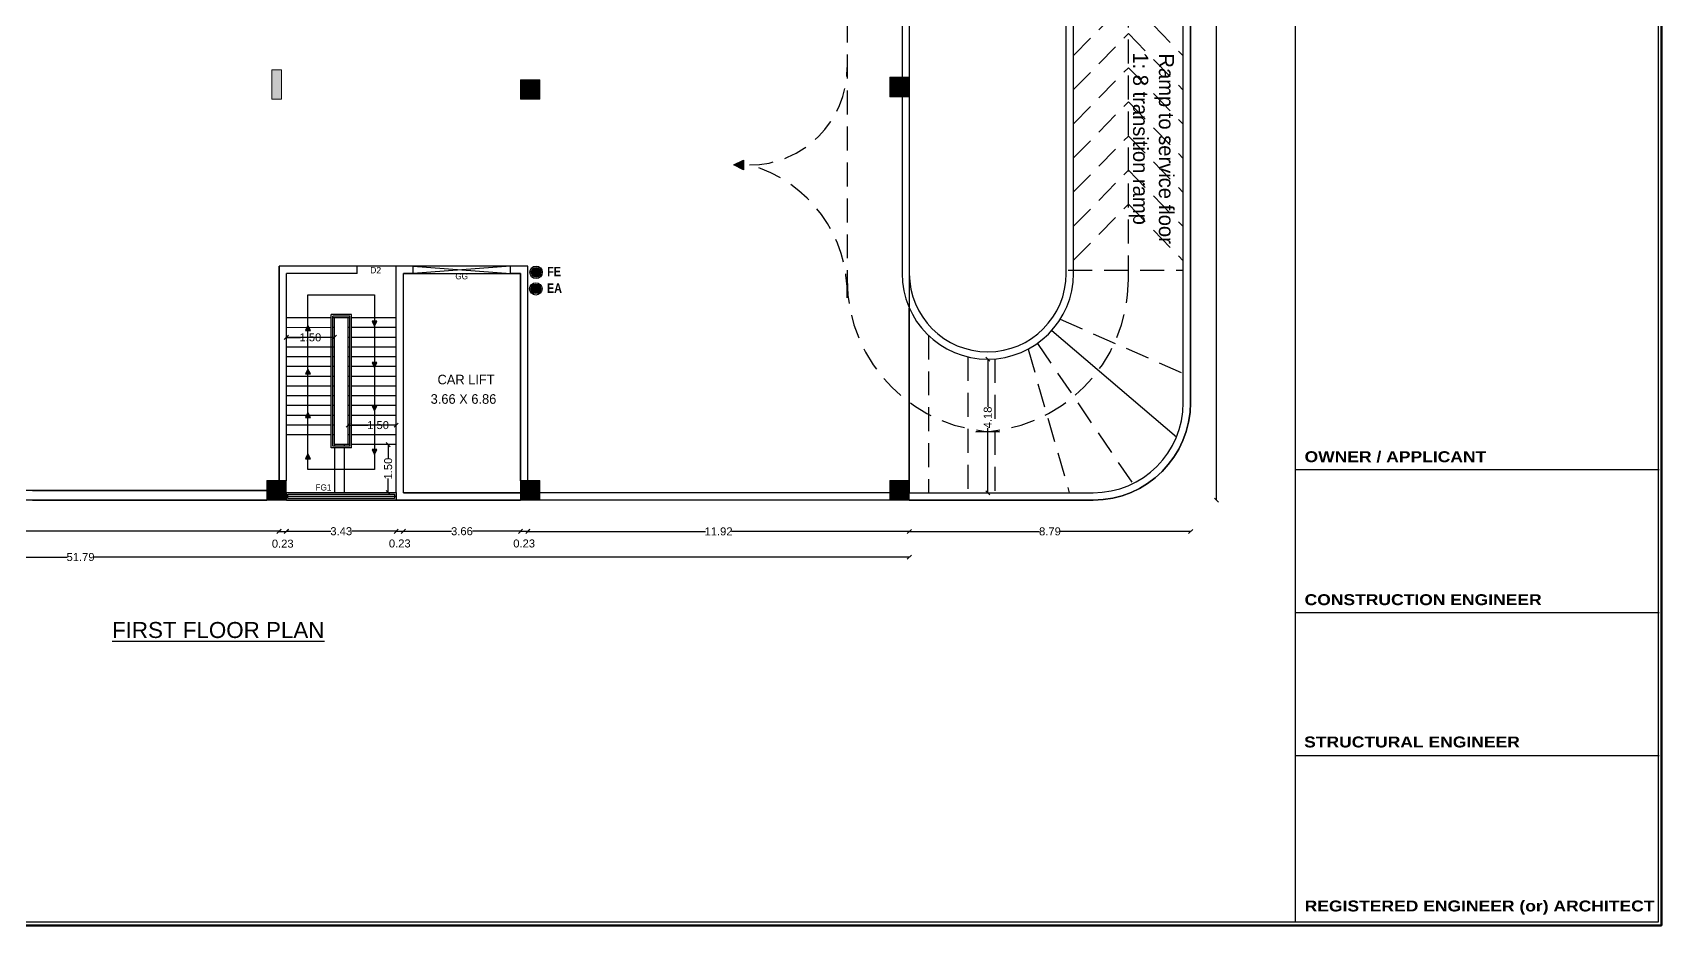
# Model space of a CAD drawing. Header units: metres. Extents: x 71870 to 72053, y 12512 to 13084.
# Drawn here: x 71935.3 to 71986.2, y 12788.1 to 12816 of the extents above; entities that cross this region are included whole.
import ezdxf

# ---------------------------------------------------------------- set-up
doc = ezdxf.new("R2010")
doc.units = ezdxf.units.M
doc.header["$MEASUREMENT"] = 0
doc.linetypes.add('ACAD_ISO08W100', pattern=[36, 24, -3, 6, -3])
doc.linetypes.add('Dim Line', pattern=[0.375, 0.25, -0.125])
doc.layers.get('Defpoints').update_dxf_attribs({"color": 6, "lineweight": 0})
doc.layers.add('02_FB_WALL', color=7, linetype='Continuous', lineweight=30)
doc.layers.add('COL', color=1, linetype='Continuous', lineweight=18)
doc.layers.add('BLK_1_FLR_2_BLT_UP_AREA', color=52, linetype='Continuous', plot=False)
doc.layers.add('BLK_1_FLR_2_BLT_UP_AREA_DEDUCT', color=52, linetype='Continuous', plot=False)
doc.layers.add('BLK_1_FLR_2_LIFT_2', color=30, linetype='Continuous')
doc.layers.add('BLK_1_FLR_2_ROOM_1', color=2, linetype='Continuous')
doc.styles.add('century Gothic', font='arial.ttf')
doc.styles.get("Standard").update_dxf_attribs({"font": 'arial.ttf'})
doc.styles.add('TITLE', font='GOTHIC.TTF')
doc.dimstyles.new('STAND', dxfattribs={"dimtxt": 0.25, "dimasz": 0.13, "dimexe": 0, "dimexo": 0, "dimgap": 0, "dimtad": 0, "dimzin": 0, "dimdsep": 46, "dimtxsty": 'century Gothic', "dimblk": 'OBLIQUE', "dimcen": 0.15, "dimse1": 1, "dimse2": 1, "dimclrd": 5, "dimclre": 7, "dimclrt": 5, "dimazin": 0, "dimtfac": 1, "dimtofl": 0, "dimtmove": 0, "dimatfit": 3, "dimfxl": 0, "dimtolj": 1, "dimtzin": 0, "dimlwd": -1, "dimlwe": -1, "dimarcsym": 0})

# ---------------------------------------------------------------- blocks, each defined once
blk = doc.blocks.new('*U3')
at = {"layer": 'COL'}
h = blk.add_hatch(color=8, dxfattribs=at)
h.dxf.hatch_style = 1
h.paths.add_polyline_path([(2704.9, 761), (2704.9, 737), (2680.9, 737), (2680.9, 761)])
at = {"layer": 'COL', "ltscale": 0.02}
blk.add_lwpolyline([(2704.9, 761), (2704.9, 737), (2680.9, 737), (2680.9, 761)], close=True, dxfattribs=at)
blk = doc.blocks.new('A$C493907E4')
at = {"layer": 'COL'}
h = blk.add_hatch(color=8, dxfattribs=at)
h.dxf.hatch_style = 1
h.paths.add_polyline_path([(12, 36), (12, 0), (0, 0), (0, 36)])
at = {"layer": 'COL', "ltscale": 0.02}
blk.add_lwpolyline([(12, 36), (12, 0), (0, 0), (0, 36)], close=True, dxfattribs=at)
blk = doc.blocks.new('arrowww')
at = {"layer": '02_FB_WALL'}
h = blk.add_hatch(color=252, dxfattribs=at)
h.dxf.hatch_style = 1
h.paths.add_polyline_path([(156792.6, 14158.6), (156780.6, 14164.6), (156792.6, 14170.6)])
at = {"layer": '02_FB_WALL', "color": 252}
blk.add_lwpolyline([(156792.6, 14158.6), (156780.6, 14164.6), (156792.6, 14170.6)], close=True, dxfattribs=at)
blk = doc.blocks.new('_Oblique')
at = {"color": 0, "linetype": 'ByBlock', "lineweight": -2}
blk.add_line((-0.5, -0.5), (0.5, 0.5), dxfattribs=at)
blk = doc.blocks.new('*D98')
at = {"color": 5}
for p, q in [((71943.267, 12806.493), (71943.704, 12806.493)), ((71944.767, 12806.493), (71944.329, 12806.493))]:
    blk.add_line(p, q, dxfattribs=at)
at = {"layer": 'Defpoints', "color": 0, "lineweight": 25}
for p in [(71943.267, 12806.493), (71944.767, 12806.493), (71944.767, 12806.493)]:
    blk.add_point(p, dxfattribs=at)
at = {"color": 5, "xscale": 0.13, "yscale": 0.13, "zscale": 0.13, "rotation": 180}
blk.add_blockref('_Oblique', (71943.267, 12806.493), dxfattribs=at)
at = {"color": 5, "xscale": 0.13, "yscale": 0.13, "zscale": 0.13}
blk.add_blockref('_Oblique', (71944.767, 12806.493), dxfattribs=at)
at = {"color": 5, "insert": (71944.017, 12806.493), "char_height": 0.25, "attachment_point": 5, "style": 'century Gothic'}
blk.add_mtext('\\A1;1.50', dxfattribs=at)
blk = doc.blocks.new('*D99')
at = {"color": 5}
for p, q in [((71945.196, 12803.75), (71945.819, 12803.75)), ((71946.696, 12803.75), (71946.444, 12803.75))]:
    blk.add_line(p, q, dxfattribs=at)
at = {"layer": 'Defpoints', "color": 0, "lineweight": 25}
for p in [(71945.196, 12803.75), (71946.696, 12803.75), (71946.696, 12803.75)]:
    blk.add_point(p, dxfattribs=at)
at = {"color": 5, "xscale": 0.13, "yscale": 0.13, "zscale": 0.13, "rotation": 180}
blk.add_blockref('_Oblique', (71945.196, 12803.75), dxfattribs=at)
at = {"color": 5, "xscale": 0.13, "yscale": 0.13, "zscale": 0.13}
blk.add_blockref('_Oblique', (71946.696, 12803.75), dxfattribs=at)
at = {"color": 5, "insert": (71946.132, 12803.75), "char_height": 0.25, "attachment_point": 5, "style": 'century Gothic'}
blk.add_mtext('\\A1;1.50', dxfattribs=at)
blk = doc.blocks.new('*D100')
at = {"color": 5}
for p, q in [((71946.448, 12803.141), (71946.448, 12802.703)), ((71946.448, 12801.641), (71946.448, 12802.078))]:
    blk.add_line(p, q, dxfattribs=at)
at = {"layer": 'Defpoints', "color": 0, "lineweight": 25}
for p in [(71946.448, 12803.141), (71946.448, 12801.641), (71946.448, 12801.641)]:
    blk.add_point(p, dxfattribs=at)
at = {"color": 5, "xscale": 0.13, "yscale": 0.13, "zscale": 0.13}
for p, rotation in [((71946.448, 12803.141), 90), ((71946.448, 12801.641), 270)]:
    blk.add_blockref('_Oblique', p, dxfattribs=dict(at, rotation=rotation))
at = {"color": 5, "insert": (71946.448, 12802.391), "char_height": 0.25, "attachment_point": 5, "rotation": 90, "style": 'century Gothic'}
blk.add_mtext('\\A1;1.50', dxfattribs=at)
blk = doc.blocks.new('*D114')
at = {"color": 5}
for p, q in [((71911.169, 12800.432), (71926.682, 12800.432)), ((71943.038, 12800.432), (71927.525, 12800.432))]:
    blk.add_line(p, q, dxfattribs=at)
at = {"layer": 'Defpoints', "color": 0, "lineweight": 25}
for p in [(71911.169, 12802.016), (71943.038, 12802.016), (71943.038, 12800.432)]:
    blk.add_point(p, dxfattribs=at)
at = {"color": 5, "xscale": 0.13, "yscale": 0.13, "zscale": 0.13, "rotation": 180}
blk.add_blockref('_Oblique', (71911.169, 12800.432), dxfattribs=at)
at = {"color": 5, "xscale": 0.13, "yscale": 0.13, "zscale": 0.13}
blk.add_blockref('_Oblique', (71943.038, 12800.432), dxfattribs=at)
at = {"color": 5, "insert": (71927.104, 12800.432), "char_height": 0.25, "attachment_point": 5, "style": 'century Gothic'}
blk.add_mtext('\\A1;31.87', dxfattribs=at)
blk = doc.blocks.new('*D115')
at = {"color": 5}
blk.add_line((71943.038, 12800.426), (71943.267, 12800.426), dxfattribs=at)
at = {"layer": 'Defpoints', "color": 0, "lineweight": 25}
for p in [(71943.038, 12802.016), (71943.267, 12802.01), (71943.267, 12800.426)]:
    blk.add_point(p, dxfattribs=at)
at = {"color": 5, "xscale": 0.13, "yscale": 0.13, "zscale": 0.13, "rotation": 180}
blk.add_blockref('_Oblique', (71943.038, 12800.426), dxfattribs=at)
at = {"color": 5, "xscale": 0.13, "yscale": 0.13, "zscale": 0.13}
blk.add_blockref('_Oblique', (71943.267, 12800.426), dxfattribs=at)
at = {"color": 5, "insert": (71943.153, 12800.043), "char_height": 0.25, "attachment_point": 5, "style": 'century Gothic'}
blk.add_mtext('\\A1;0.23', dxfattribs=at)
blk = doc.blocks.new('*D116')
at = {"color": 5}
for p, q in [((71943.267, 12800.432), (71944.657, 12800.432)), ((71946.696, 12800.432), (71945.306, 12800.432))]:
    blk.add_line(p, q, dxfattribs=at)
at = {"layer": 'Defpoints', "color": 0, "lineweight": 25}
for p in [(71943.267, 12802.01), (71946.696, 12801.406), (71946.696, 12800.432)]:
    blk.add_point(p, dxfattribs=at)
at = {"color": 5, "xscale": 0.13, "yscale": 0.13, "zscale": 0.13, "rotation": 180}
blk.add_blockref('_Oblique', (71943.267, 12800.432), dxfattribs=at)
at = {"color": 5, "xscale": 0.13, "yscale": 0.13, "zscale": 0.13}
blk.add_blockref('_Oblique', (71946.696, 12800.432), dxfattribs=at)
at = {"color": 5, "insert": (71944.981, 12800.432), "char_height": 0.25, "attachment_point": 5, "style": 'century Gothic'}
blk.add_mtext('\\A1;3.43', dxfattribs=at)
blk = doc.blocks.new('*D117')
at = {"color": 5}
blk.add_line((71946.696, 12800.432), (71946.924, 12800.432), dxfattribs=at)
at = {"layer": 'Defpoints', "color": 0, "lineweight": 25}
for p in [(71946.924, 12801.635), (71946.696, 12801.406), (71946.924, 12800.432)]:
    blk.add_point(p, dxfattribs=at)
at = {"color": 5, "xscale": 0.13, "yscale": 0.13, "zscale": 0.13, "rotation": 180}
blk.add_blockref('_Oblique', (71946.696, 12800.432), dxfattribs=at)
at = {"color": 5, "xscale": 0.13, "yscale": 0.13, "zscale": 0.13}
blk.add_blockref('_Oblique', (71946.924, 12800.432), dxfattribs=at)
at = {"color": 5, "insert": (71946.81, 12800.049), "char_height": 0.25, "attachment_point": 5, "style": 'century Gothic'}
blk.add_mtext('\\A1;0.23', dxfattribs=at)
blk = doc.blocks.new('*D118')
at = {"color": 5}
for p, q in [((71946.924, 12800.432), (71948.429, 12800.432)), ((71950.582, 12800.432), (71949.078, 12800.432))]:
    blk.add_line(p, q, dxfattribs=at)
at = {"layer": 'Defpoints', "color": 0, "lineweight": 25}
for p in [(71946.924, 12801.635), (71950.582, 12801.406), (71950.582, 12800.432)]:
    blk.add_point(p, dxfattribs=at)
at = {"color": 5, "xscale": 0.13, "yscale": 0.13, "zscale": 0.13, "rotation": 180}
blk.add_blockref('_Oblique', (71946.924, 12800.432), dxfattribs=at)
at = {"color": 5, "xscale": 0.13, "yscale": 0.13, "zscale": 0.13}
blk.add_blockref('_Oblique', (71950.582, 12800.432), dxfattribs=at)
at = {"color": 5, "insert": (71948.753, 12800.432), "char_height": 0.25, "attachment_point": 5, "style": 'century Gothic'}
blk.add_mtext('\\A1;3.66', dxfattribs=at)
blk = doc.blocks.new('*D119')
at = {"color": 5}
blk.add_line((71950.582, 12800.432), (71950.811, 12800.432), dxfattribs=at)
at = {"layer": 'Defpoints', "color": 0, "lineweight": 25}
for p in [(71950.811, 12802.01), (71950.582, 12801.406), (71950.811, 12800.432)]:
    blk.add_point(p, dxfattribs=at)
at = {"color": 5, "xscale": 0.13, "yscale": 0.13, "zscale": 0.13, "rotation": 180}
blk.add_blockref('_Oblique', (71950.582, 12800.432), dxfattribs=at)
at = {"color": 5, "xscale": 0.13, "yscale": 0.13, "zscale": 0.13}
blk.add_blockref('_Oblique', (71950.811, 12800.432), dxfattribs=at)
at = {"color": 5, "insert": (71950.696, 12800.049), "char_height": 0.25, "attachment_point": 5, "style": 'century Gothic'}
blk.add_mtext('\\A1;0.23', dxfattribs=at)
blk = doc.blocks.new('*D120')
at = {"color": 5}
for p, q in [((71950.811, 12800.426), (71956.362, 12800.426)), ((71962.731, 12800.426), (71957.18, 12800.426))]:
    blk.add_line(p, q, dxfattribs=at)
at = {"layer": 'Defpoints', "color": 0, "lineweight": 25}
for p in [(71950.811, 12802.01), (71962.731, 12801.406), (71962.731, 12800.426)]:
    blk.add_point(p, dxfattribs=at)
at = {"color": 5, "xscale": 0.13, "yscale": 0.13, "zscale": 0.13, "rotation": 180}
blk.add_blockref('_Oblique', (71950.811, 12800.426), dxfattribs=at)
at = {"color": 5, "xscale": 0.13, "yscale": 0.13, "zscale": 0.13}
blk.add_blockref('_Oblique', (71962.731, 12800.426), dxfattribs=at)
at = {"color": 5, "insert": (71956.771, 12800.426), "char_height": 0.25, "attachment_point": 5, "style": 'century Gothic'}
blk.add_mtext('\\A1;11.92', dxfattribs=at)
blk = doc.blocks.new('*D121')
at = {"color": 5}
for p, q in [((71962.731, 12800.426), (71966.8, 12800.426)), ((71971.519, 12800.426), (71967.45, 12800.426))]:
    blk.add_line(p, q, dxfattribs=at)
at = {"layer": 'Defpoints', "color": 0, "lineweight": 25}
for p in [(71971.519, 12804.454), (71962.731, 12801.406), (71971.519, 12800.426)]:
    blk.add_point(p, dxfattribs=at)
at = {"color": 5, "xscale": 0.13, "yscale": 0.13, "zscale": 0.13, "rotation": 180}
blk.add_blockref('_Oblique', (71962.731, 12800.426), dxfattribs=at)
at = {"color": 5, "xscale": 0.13, "yscale": 0.13, "zscale": 0.13}
blk.add_blockref('_Oblique', (71971.519, 12800.426), dxfattribs=at)
at = {"color": 5, "insert": (71967.125, 12800.426), "char_height": 0.25, "attachment_point": 5, "style": 'century Gothic'}
blk.add_mtext('\\A1;8.79', dxfattribs=at)
blk = doc.blocks.new('*D122')
at = {"color": 5}
for p, q in [((71910.94, 12799.624), (71936.414, 12799.624)), ((71962.731, 12799.624), (71937.258, 12799.624))]:
    blk.add_line(p, q, dxfattribs=at)
at = {"layer": 'Defpoints', "color": 0, "lineweight": 25}
for p in [(71910.94, 12801.406), (71962.731, 12801.406), (71962.731, 12799.624)]:
    blk.add_point(p, dxfattribs=at)
at = {"color": 5, "xscale": 0.13, "yscale": 0.13, "zscale": 0.13, "rotation": 180}
blk.add_blockref('_Oblique', (71910.94, 12799.624), dxfattribs=at)
at = {"color": 5, "xscale": 0.13, "yscale": 0.13, "zscale": 0.13}
blk.add_blockref('_Oblique', (71962.731, 12799.624), dxfattribs=at)
at = {"color": 5, "insert": (71936.836, 12799.624), "char_height": 0.25, "attachment_point": 5, "style": 'century Gothic'}
blk.add_mtext('\\A1;51.79', dxfattribs=at)
blk = doc.blocks.new('*D127')
at = {"color": 5}
for p, q in [((71972.328, 12834.934), (71972.328, 12818.592)), ((71972.328, 12801.406), (71972.328, 12817.748))]:
    blk.add_line(p, q, dxfattribs=at)
at = {"layer": 'Defpoints', "color": 0, "lineweight": 25}
for p in [(71962.731, 12834.934), (71962.731, 12801.406), (71972.328, 12801.406)]:
    blk.add_point(p, dxfattribs=at)
at = {"color": 5, "xscale": 0.13, "yscale": 0.13, "zscale": 0.13}
for p, rotation in [((71972.328, 12834.934), 90), ((71972.328, 12801.406), 270)]:
    blk.add_blockref('_Oblique', p, dxfattribs=dict(at, rotation=rotation))
at = {"color": 5, "lineweight": 25, "insert": (71972.328, 12818.17), "char_height": 0.25, "attachment_point": 5, "rotation": 90, "style": 'century Gothic'}
blk.add_mtext('\\A1;33.53', dxfattribs=at)
blk = doc.blocks.new('*D130')
at = {"color": 5}
for p, q in [((71965.182, 12805.813), (71965.182, 12804.32)), ((71965.182, 12801.635), (71965.182, 12803.66))]:
    blk.add_line(p, q, dxfattribs=at)
at = {"layer": 'Defpoints', "color": 0, "lineweight": 25}
for p in [(71965.182, 12805.813), (71965.182, 12801.635), (71965.182, 12801.635)]:
    blk.add_point(p, dxfattribs=at)
at = {"color": 5, "xscale": 0.13, "yscale": 0.13, "zscale": 0.13}
for p, rotation in [((71965.182, 12805.813), 90), ((71965.182, 12801.635), 270)]:
    blk.add_blockref('_Oblique', p, dxfattribs=dict(at, rotation=rotation))
at = {"color": 5, "lineweight": 25, "insert": (71965.182, 12803.99), "char_height": 0.25, "attachment_point": 5, "rotation": 90, "style": 'century Gothic'}
blk.add_mtext('\\A1;4.18', dxfattribs=at)

msp = doc.modelspace()

# ---------------------------------------------------------------- hatches: boundary and pattern name
at = {"lineweight": 25}
h = msp.add_hatch(color=33, dxfattribs=at)
h.dxf.hatch_style = 1
h.paths.add_polyline_path([(71951.21685, 12808.52804, 1), (71950.91963, 12808.52804, 1)])
h = msp.add_hatch(color=33, dxfattribs=at)
h.dxf.hatch_style = 1
h.paths.add_polyline_path([(71951.20999, 12808.01006, 1), (71950.91278, 12808.01006, 1)])
h = msp.add_hatch(color=252)
h.dxf.hatch_style = 1
h.paths.add_polyline_path([(71943.86345, 12806.71108), (71944.01585, 12806.71108), (71943.93965, 12806.86348)])
h = msp.add_hatch(color=252)
h.dxf.hatch_style = 1
h.paths.add_polyline_path([(71946.09862, 12806.99936), (71945.94622, 12806.99936), (71946.02242, 12806.84696)])
h = msp.add_hatch(color=252)
h.dxf.hatch_style = 1
h.paths.add_polyline_path([(71946.09862, 12805.70396), (71945.94622, 12805.70396), (71946.02242, 12805.55156)])
h = msp.add_hatch(color=252)
h.dxf.hatch_style = 1
h.paths.add_polyline_path([(71943.86363, 12805.35253), (71944.01603, 12805.35253), (71943.93983, 12805.50493)])
h = msp.add_hatch(color=252)
h.dxf.hatch_style = 1
h.paths.add_polyline_path([(71943.86363, 12803.99363), (71944.01603, 12803.99363), (71943.93983, 12804.14603)])
h = msp.add_hatch(color=252)
h.dxf.hatch_style = 1
h.paths.add_polyline_path([(71946.09862, 12804.34506), (71945.94622, 12804.34506), (71946.02242, 12804.19266)])
h = msp.add_hatch(color=252)
h.dxf.hatch_style = 1
h.paths.add_polyline_path([(71943.86363, 12802.69823), (71944.01603, 12802.69823), (71943.93983, 12802.85063)])
h = msp.add_hatch(color=252)
h.dxf.hatch_style = 1
h.paths.add_polyline_path([(71946.09862, 12802.98616), (71945.94622, 12802.98616), (71946.02242, 12802.83376)])

# ---------------------------------------------------------------- linework, layer by layer
at = {"color": 7, "lineweight": 25}
msp.add_line((71974.78488, 12843.86577), (71974.78488, 12788.20783), dxfattribs=at)
for p, q in [((71971.29084, 12804.45405), (71971.29084, 12831.88602)), ((71971.51944, 12804.45405), (71971.51944, 12831.88602)), ((71962.50244, 12827.99982), (71962.50244, 12808.49264)), ((71962.73104, 12827.99982), (71962.73104, 12808.49264)), ((71967.63324, 12808.49264), (71967.63324, 12827.99982)), ((71967.86184, 12808.49264), (71967.86184, 12827.99982)), ((71943.03821, 12802.00963), (71943.03788, 12808.72124)), ((71945.47653, 12808.72124), (71943.03788, 12808.72124)), ((71945.47653, 12808.49215), (71945.47653, 12808.72124)), ((71946.69581, 12801.63465), (71946.69573, 12808.72124)), ((71947.22639, 12808.72124), (71946.69573, 12808.72124)), ((71947.22639, 12808.49264), (71947.22639, 12808.72723)), ((71950.81053, 12808.72124), (71950.27439, 12808.72124)), ((71950.27439, 12808.49262), (71950.27439, 12808.72124)), ((71950.81061, 12802.00963), (71950.81053, 12808.72124)), ((71945.47653, 12808.49215), (71943.26649, 12808.49154)), ((71943.26681, 12802.00963), (71943.26649, 12808.49154)), ((71946.92441, 12801.63465), (71946.92433, 12808.49264)), ((71947.22639, 12808.49264), (71946.92433, 12808.49264)), ((71950.58193, 12808.49264), (71950.27439, 12808.49264)), ((71950.58201, 12802.00963), (71950.58193, 12808.49264)), ((71935.33747, 12801.70489), (71942.65722, 12801.7049)), ((71943.26681, 12801.64067), (71946.69582, 12801.64067)), ((71946.92441, 12801.63468), (71950.58201, 12801.63468)), ((71962.12144, 12801.63468), (71951.19162, 12801.63468)), ((71962.73103, 12801.63465), (71968.47144, 12801.63465)), ((71935.33747, 12801.40605), (71942.65721, 12801.40605)), ((71943.26681, 12801.40605), (71950.58201, 12801.40605)), ((71962.12144, 12801.40608), (71951.19162, 12801.40608)), ((71962.73103, 12801.40605), (71968.47144, 12801.40605))]:
    msp.add_line(p, q)
at = {"linetype": 'Dim Line', "ltscale": 3}
for p, q in [((71969.57634, 12808.30214), (71969.57634, 12828.11412)), ((71960.78794, 12826.59014), (71960.78794, 12808.11165)), ((71967.69341, 12808.59831), (71971.29084, 12808.59831)), ((71963.32903, 12806.55698), (71963.32903, 12801.63465)), ((71967.44708, 12807.06056), (71971.29084, 12805.37034)), ((71966.44108, 12806.12708), (71967.72953, 12801.63465)), ((71966.73155, 12806.30628), (71969.70901, 12801.92078)), ((71964.55456, 12805.88746), (71964.55456, 12801.63465)), ((71965.40704, 12805.82239), (71965.40704, 12801.63465)), ((71965.55044, 12803.53964), (71964.81384, 12803.53964))]:
    msp.add_line(p, q, dxfattribs=at)
at = {"ltscale": 100}
for p, q in [((71947.22639, 12808.72124), (71950.27439, 12808.49262)), ((71950.27439, 12808.72124), (71947.22639, 12808.49262)), ((71944.66496, 12807.10231), (71943.26689, 12807.10193)), ((71945.29735, 12807.20411), (71944.66496, 12807.20391)), ((71944.66517, 12803.03905), (71944.66496, 12807.20391)), ((71945.24655, 12807.1533), (71944.71576, 12807.15312)), ((71944.71596, 12803.08985), (71944.71576, 12807.15312)), ((71945.24655, 12807.1025), (71944.71576, 12807.10232)), ((71944.76676, 12803.14065), (71944.76656, 12807.10234)), ((71945.1958, 12803.14064), (71945.19575, 12807.10248)), ((71945.2466, 12803.08984), (71945.24655, 12807.1533)), ((71945.2974, 12803.03904), (71945.29735, 12807.20411)), ((71946.69582, 12807.10289), (71945.29735, 12807.10251)), ((71962.73104, 12802.01568), (71962.73104, 12807.40963)), ((71944.66498, 12806.79751), (71943.26698, 12806.79713)), ((71944.76658, 12806.79754), (71944.71578, 12806.79752)), ((71945.24655, 12806.7977), (71945.19575, 12806.79768)), ((71946.69582, 12806.79809), (71945.29735, 12806.79771)), ((71944.66499, 12806.49345), (71943.26681, 12806.49344)), ((71944.76661, 12806.18865), (71943.26681, 12806.18864)), ((71944.76659, 12806.49345), (71944.71579, 12806.49345)), ((71945.24656, 12806.49344), (71945.19576, 12806.49344)), ((71945.24656, 12806.18864), (71945.19576, 12806.18864)), ((71946.69582, 12806.49344), (71945.29736, 12806.49344)), ((71946.69582, 12806.18864), (71945.29736, 12806.18864)), ((71944.66502, 12805.88385), (71943.26681, 12805.88384)), ((71944.66504, 12805.57905), (71943.26681, 12805.57904)), ((71944.76662, 12805.88385), (71944.71582, 12805.88385)), ((71944.76664, 12805.57905), (71944.71584, 12805.57905)), ((71945.24657, 12805.88384), (71945.19577, 12805.88384)), ((71945.24657, 12805.57904), (71945.19577, 12805.57904)), ((71946.69582, 12805.88384), (71945.29737, 12805.88384)), ((71946.69582, 12805.57904), (71945.29737, 12805.57904)), ((71944.66505, 12805.27425), (71943.26681, 12805.27424)), ((71944.76665, 12805.27425), (71944.71585, 12805.27425)), ((71945.24657, 12805.27424), (71945.19577, 12805.27424)), ((71946.69582, 12805.27424), (71945.29737, 12805.27424)), ((71944.66507, 12804.96945), (71943.26681, 12804.96944)), ((71944.66508, 12804.66465), (71943.26681, 12804.66464)), ((71944.76667, 12804.96945), (71944.71587, 12804.96945)), ((71944.76668, 12804.66465), (71944.71588, 12804.66465)), ((71945.24658, 12804.96944), (71945.19578, 12804.96944)), ((71945.24658, 12804.66464), (71945.19578, 12804.66464)), ((71946.69582, 12804.96944), (71945.29738, 12804.96944)), ((71946.69582, 12804.66464), (71945.29738, 12804.66464)), ((71944.6651, 12804.35985), (71943.26681, 12804.35984)), ((71944.66511, 12804.05505), (71943.26681, 12804.05504)), ((71944.7667, 12804.35985), (71944.7159, 12804.35985)), ((71944.76671, 12804.05505), (71944.71591, 12804.05505)), ((71945.24658, 12804.35984), (71945.19578, 12804.35984)), ((71945.24659, 12804.05504), (71945.19579, 12804.05504)), ((71946.69582, 12804.35984), (71945.29738, 12804.35984)), ((71946.69582, 12804.05504), (71945.29739, 12804.05504)), ((71944.66513, 12803.75025), (71943.26681, 12803.75024)), ((71944.76673, 12803.75025), (71944.71593, 12803.75025)), ((71945.24659, 12803.75024), (71945.19579, 12803.75024)), ((71946.69582, 12803.75024), (71945.29739, 12803.75024)), ((71944.66515, 12803.44545), (71943.26681, 12803.44544)), ((71945.2974, 12803.03904), (71944.66517, 12803.03905)), ((71944.76675, 12803.44545), (71944.71595, 12803.44545)), ((71945.2466, 12803.08984), (71944.71596, 12803.08985)), ((71945.2466, 12803.14064), (71944.76676, 12803.14065)), ((71944.76676, 12803.14065), (71944.76676, 12803.08985)), ((71944.76676, 12803.03905), (71944.76676, 12801.64064)), ((71945.07156, 12803.14065), (71945.07156, 12803.08985)), ((71945.07156, 12803.03905), (71945.07156, 12801.64064)), ((71945.24659, 12803.44544), (71945.19579, 12803.44544)), ((71946.69582, 12803.44544), (71945.29739, 12803.44544)), ((71946.69582, 12803.14064), (71945.2974, 12803.14064))]:
    msp.add_line(p, q, dxfattribs=at)
at = {"linetype": 'Dim Line', "ltscale": 100}
msp.add_line((71967.17834, 12806.70491), (71971.0791, 12803.38207), dxfattribs=at)
at = {"lineweight": 80}
msp.add_lwpolyline([(71907.3407, 12788.10767), (71907.3407, 12843.96593), (71986.22983, 12843.96593), (71986.22983, 12788.10767)], close=True, dxfattribs=at)
at = {"lineweight": 25}
msp.add_lwpolyline([(71907.44086, 12788.20783), (71907.44086, 12843.86577), (71986.12966, 12843.86577), (71986.12966, 12788.20783)], close=True, dxfattribs=at)
at = {"linetype": 'Dim Line', "ltscale": 3}
for points in [[(71967.86184, 12815.3099), (71969.57634, 12817.06045), (71971.29084, 12815.29362)], [(71967.86184, 12814.2422), (71969.57634, 12815.99274), (71971.29084, 12814.22591)], [(71967.86184, 12813.17449), (71969.57634, 12814.92504), (71971.29084, 12813.15821)], [(71967.86184, 12812.10679), (71969.57634, 12813.85733), (71971.29084, 12812.09051)], [(71967.86184, 12811.03909), (71969.57634, 12812.78963), (71971.29084, 12811.0228)], [(71967.86184, 12809.97138), (71969.57634, 12811.72193), (71971.29084, 12809.9551)], [(71967.86184, 12808.90368), (71969.57634, 12810.65422), (71971.29084, 12808.88739)]]:
    msp.add_lwpolyline(points, dxfattribs=at)
at = {"linetype": 'ACAD_ISO08W100'}
msp.add_lwpolyline([(71946.02239, 12807.82631), (71946.02269, 12802.36594), (71943.93983, 12802.36594), (71943.93952, 12807.82631)], close=True, dxfattribs=at)
at = {"color": 252}
for points in [[(71943.86345, 12806.71108), (71944.01585, 12806.71108), (71943.93965, 12806.86348)], [(71946.09862, 12806.99936), (71945.94622, 12806.99936), (71946.02242, 12806.84696)], [(71946.09862, 12805.70396), (71945.94622, 12805.70396), (71946.02242, 12805.55156)], [(71943.86363, 12805.35253), (71944.01603, 12805.35253), (71943.93983, 12805.50493)], [(71943.86363, 12803.99363), (71944.01603, 12803.99363), (71943.93983, 12804.14603)], [(71946.09862, 12804.34506), (71945.94622, 12804.34506), (71946.02242, 12804.19266)], [(71943.86363, 12802.69823), (71944.01603, 12802.69823), (71943.93983, 12802.85063)], [(71946.09862, 12802.98616), (71945.94622, 12802.98616), (71946.02242, 12802.83376)]]:
    msp.add_lwpolyline(points, close=True, dxfattribs=at)
at = {"lineweight": 25}
for points in [[(71974.78488, 12802.35843), (71986.15935, 12802.35843)], [(71974.78488, 12797.88862), (71986.15935, 12797.88862)], [(71974.78488, 12793.41882), (71986.15935, 12793.41882)]]:
    msp.add_lwpolyline(points, dxfattribs=at)
at = {"color": 6}
for points in [[(71943.26681, 12801.64067), (71946.69582, 12801.64067), (71946.69582, 12801.40605), (71943.26681, 12801.40605)], [(71943.31681, 12801.59067), (71946.64582, 12801.59067), (71946.64582, 12801.45605), (71943.31681, 12801.45605)]]:
    msp.add_lwpolyline(points, close=True, dxfattribs=at)
msp.add_lwpolyline([(71946.69582, 12801.52336), (71943.26681, 12801.52336)], dxfattribs=at)
at = {"color": 33, "lineweight": 25}
for centre, radius in [((71951.06824, 12808.52804), 0.1938), ((71951.06824, 12808.52804), 0.14861), ((71951.06138, 12808.01006), 0.1938), ((71951.06138, 12808.01006), 0.14861)]:
    msp.add_circle(centre, radius, dxfattribs=at)
at = {"linetype": 'Dim Line', "ltscale": 3}
for centre, radius, start, end in [((71957.73994, 12814.93158), 3.048, 270, 0), ((71956.62837, 12807.87277), 4.16199, 358.043956, 74.50969), ((71965.55044, 12808.30214), 4.7625, 180, 270), ((71964.81384, 12808.30214), 4.7625, 270, 0)]:
    msp.add_arc(centre, radius, start, end, dxfattribs=at)
for centre, radius, start in [((71965.18214, 12808.49264), 2.6797, 180), ((71965.18214, 12808.49264), 2.4511, 180), ((71968.47144, 12804.45405), 3.048, 270), ((71968.47144, 12804.45405), 2.8194, 270)]:
    msp.add_arc(centre, radius, start, 0)
at = {"layer": 'BLK_1_FLR_2_BLT_UP_AREA', "color": 52, "lineweight": 25}
msp.add_lwpolyline([(71910.94044, 12834.93406), (71923.74205, 12834.93406), (71968.47144, 12834.93402, -0.41421312), (71971.51944, 12831.88602), (71971.51944, 12804.45405, -0.41421356), (71968.47144, 12801.40605), (71910.94044, 12801.40605)], format="xyb", close=True, dxfattribs=at)
at = {"layer": 'BLK_1_FLR_2_BLT_UP_AREA_DEDUCT', "color": 52, "lineweight": 25}
msp.add_lwpolyline([(71967.63324, 12827.99982, 1), (71962.73104, 12827.99982), (71962.73104, 12808.49264, 1), (71967.63324, 12808.49264)], format="xyb", close=True, dxfattribs=at)
at = {"layer": 'BLK_1_FLR_2_LIFT_2', "color": 30, "lineweight": 25}
msp.add_lwpolyline([(71946.92433, 12808.49264), (71950.58201, 12808.49264), (71950.58201, 12801.63465), (71946.92433, 12801.63465)], close=True, dxfattribs=at)
at = {"layer": 'BLK_1_FLR_2_ROOM_1', "color": 2, "lineweight": 25}
msp.add_lwpolyline([(71911.16904, 12834.32446), (71911.16904, 12834.70546), (71926.80397, 12834.70545), (71926.80397, 12827.69505), (71934.88183, 12827.69505), (71934.88183, 12834.70545), (71962.73105, 12834.70545), (71962.73103, 12801.63465), (71950.81061, 12801.63465), (71950.81061, 12808.72124), (71943.03788, 12808.72124), (71943.03788, 12801.70491), (71911.16904, 12801.70491)], close=True, dxfattribs=at)

# ---------------------------------------------------------------- block references
at = {"xscale": 0.0254, "yscale": 0.0254, "zscale": 0.0254, "rotation": 180}
msp.add_blockref('A$C493907E4', (71943.11442, 12814.85539), dxfattribs=at)
at = {"xscale": 0.0254, "yscale": 0.0254, "zscale": 0.0254}
for name, p in [('*U3', (71882.48619, 12795.22111)), ('*U3', (71894.02561, 12795.29726)), ('arrowww', (67975.02018, 12452.10259)), ('*U3', (71874.56138, 12782.68617)), ('*U3', (71882.48618, 12782.68617)), ('*U3', (71894.0256, 12782.68617))]:
    msp.add_blockref(name, p, dxfattribs=at)

# ---------------------------------------------------------------- texts
at = {"style": 'TITLE'}
for s, p in [('1: 8 transition ramp', (71969.72236, 12815.40504)), ('Ramp to service floor', (71970.5286, 12815.37172))]:
    msp.add_text(s, height=0.4712496, rotation=270, dxfattribs=at).set_placement(p)
at = {"attachment_point": 1, "style": 'TITLE'}
for s, insert, char_height, width in [('D2', (71945.88568, 12808.69516), 0.2, 1.6006521), ('GG', (71948.54646, 12808.49976), 0.19, 0.4813095), ('CAR LIFT', (71947.98986, 12805.32529), 0.3, 2.0544002), ('3.66 X 6.86', (71947.77489, 12804.71719), 0.3, 2.1209546), ('FG1', (71944.17772, 12801.89578), 0.19, 0.4813095), ('FG1', (71944.17772, 12801.89576), 0.19, 0.4813095)]:
    msp.add_mtext(s, dxfattribs=dict(at, insert=insert, char_height=char_height, width=width))
at = {"color": 33, "lineweight": 25, "char_height": 0.2950098, "attachment_point": 1}
for s, insert in [('{\\fArial Narrow|b1|i0|c0|p34;FE}', (71951.41456, 12808.69887)), ('{\\fArial Narrow|b1|i0|c0|p34;EA}', (71951.40771, 12808.18089))]:
    msp.add_mtext_dynamic_manual_height_columns(s, width=13.7588778, gutter_width=6.01629, heights=[0], dxfattribs=dict(at, insert=insert))
at = {"lineweight": 25, "char_height": 0.3417564, "attachment_point": 1}
for s, width, insert in [('{\\fArial Black|b0|i0|c0|p34;OWNER / APPLICANT}', 25.8405627, (71975.08061, 12802.93313)), ('{\\fArial Black|b0|i0|c0|p34;CONSTRUCTION ENGINEER}', 25.8405627, (71975.08061, 12798.46333)), ('{\\fArial Black|b0|i0|c0|p34;STRUCTURAL ENGINEER}', 27.3981805, (71975.06681, 12794.01498)), ('{\\fArial Black|b0|i0|c0|p34;REGISTERED ENGINEER (or) ARCHITECT}', 44.0336151, (71975.0833, 12788.88708))]:
    msp.add_mtext_dynamic_manual_height_columns(s, width=width, gutter_width=6.01629, heights=[0], dxfattribs=dict(at, insert=insert))
at = {"color": 7, "lineweight": 25, "insert": (71941.13745, 12797.3411), "char_height": 0.5, "width": 13.2212347, "attachment_point": 5}
msp.add_mtext('{\\LFIRST FLOOR PLAN}', dxfattribs=at)

# ---------------------------------------------------------------- dimensions: what is measured, and where the dimension line sits
at = {"lineweight": 25}
dim = msp.add_linear_dim(base=(71972.32812, 12801.40605), p1=(71962.73105, 12834.93403), p2=(71962.73105, 12801.40605), angle=90, dimstyle='STAND', dxfattribs=at)
dim.commit()
dim.dimension.update_dxf_attribs({"geometry": '*D127', "text_midpoint": (71972.32812, 12818.17004)})
dim = msp.add_linear_dim(base=(71944.76659, 12806.49345), p1=(71943.26681, 12806.49344), p2=(71944.76659, 12806.49345), dimstyle='STAND')
dim.commit()
dim.dimension.update_dxf_attribs({"geometry": '*D98', "text_midpoint": (71944.0167, 12806.49345)})
dim = msp.add_linear_dim(base=(71965.18214, 12801.63465), p1=(71965.18214, 12805.81294), p2=(71965.18214, 12801.63465), angle=90, dimstyle='STAND', dxfattribs=at)
dim.commit()
dim.dimension.update_dxf_attribs({"geometry": '*D130', "text_midpoint": (71965.18214, 12803.98987), "dimtype": 160})
for base, p1, p2, picture, middle in [((71971.51944, 12800.42616), (71962.73103, 12801.40605), (71971.51944, 12804.45405), '*D121', (71967.12524, 12800.42616)), ((71943.03821, 12800.43215), (71911.16904, 12802.01569), (71943.03821, 12802.01565), '*D114', (71927.10362, 12800.43215)), ((71943.26681, 12800.42616), (71943.03821, 12802.01565), (71943.26681, 12802.00963), '*D115', (71943.15251, 12800.04297)), ((71946.69582, 12800.43215), (71943.26681, 12802.00963), (71946.69582, 12801.40605), '*D116', (71944.98131, 12800.43215)), ((71950.81061, 12800.43215), (71950.58201, 12801.40605), (71950.81061, 12802.00963), '*D119', (71950.69631, 12800.04896)), ((71962.73103, 12800.42616), (71950.81061, 12802.00963), (71962.73103, 12801.40605), '*D120', (71956.77082, 12800.42616)), ((71946.92441, 12800.43215), (71946.69582, 12801.40605), (71946.92441, 12801.63465), '*D117', (71946.81011, 12800.04897)), ((71950.58201, 12800.43215), (71946.92441, 12801.63465), (71950.58201, 12801.40605), '*D118', (71948.75321, 12800.43215)), ((71962.73103, 12799.62388), (71910.94043, 12801.40606), (71962.73103, 12801.40605), '*D122', (71936.83573, 12799.62388))]:
    dim = msp.add_linear_dim(base=base, p1=p1, p2=p2, dimstyle='STAND', override={"dimtmove": 2})
    dim.commit()
    dim.dimension.update_dxf_attribs({"geometry": picture, "text_midpoint": middle})
dim = msp.add_linear_dim(base=(71946.69582, 12803.75024), p1=(71945.19579, 12803.75024), p2=(71946.69582, 12803.75024), dimstyle='STAND')
dim.commit()
dim.dimension.update_dxf_attribs({"geometry": '*D99', "text_midpoint": (71946.13197, 12803.75024), "dimtype": 160})
dim = msp.add_linear_dim(base=(71946.44776, 12801.64064), p1=(71946.44776, 12803.14064), p2=(71946.44776, 12801.64064), angle=90, dimstyle='STAND')
dim.commit()
dim.dimension.update_dxf_attribs({"geometry": '*D100', "text_midpoint": (71946.44776, 12802.39064)})

doc.saveas('drawing.dxf')
